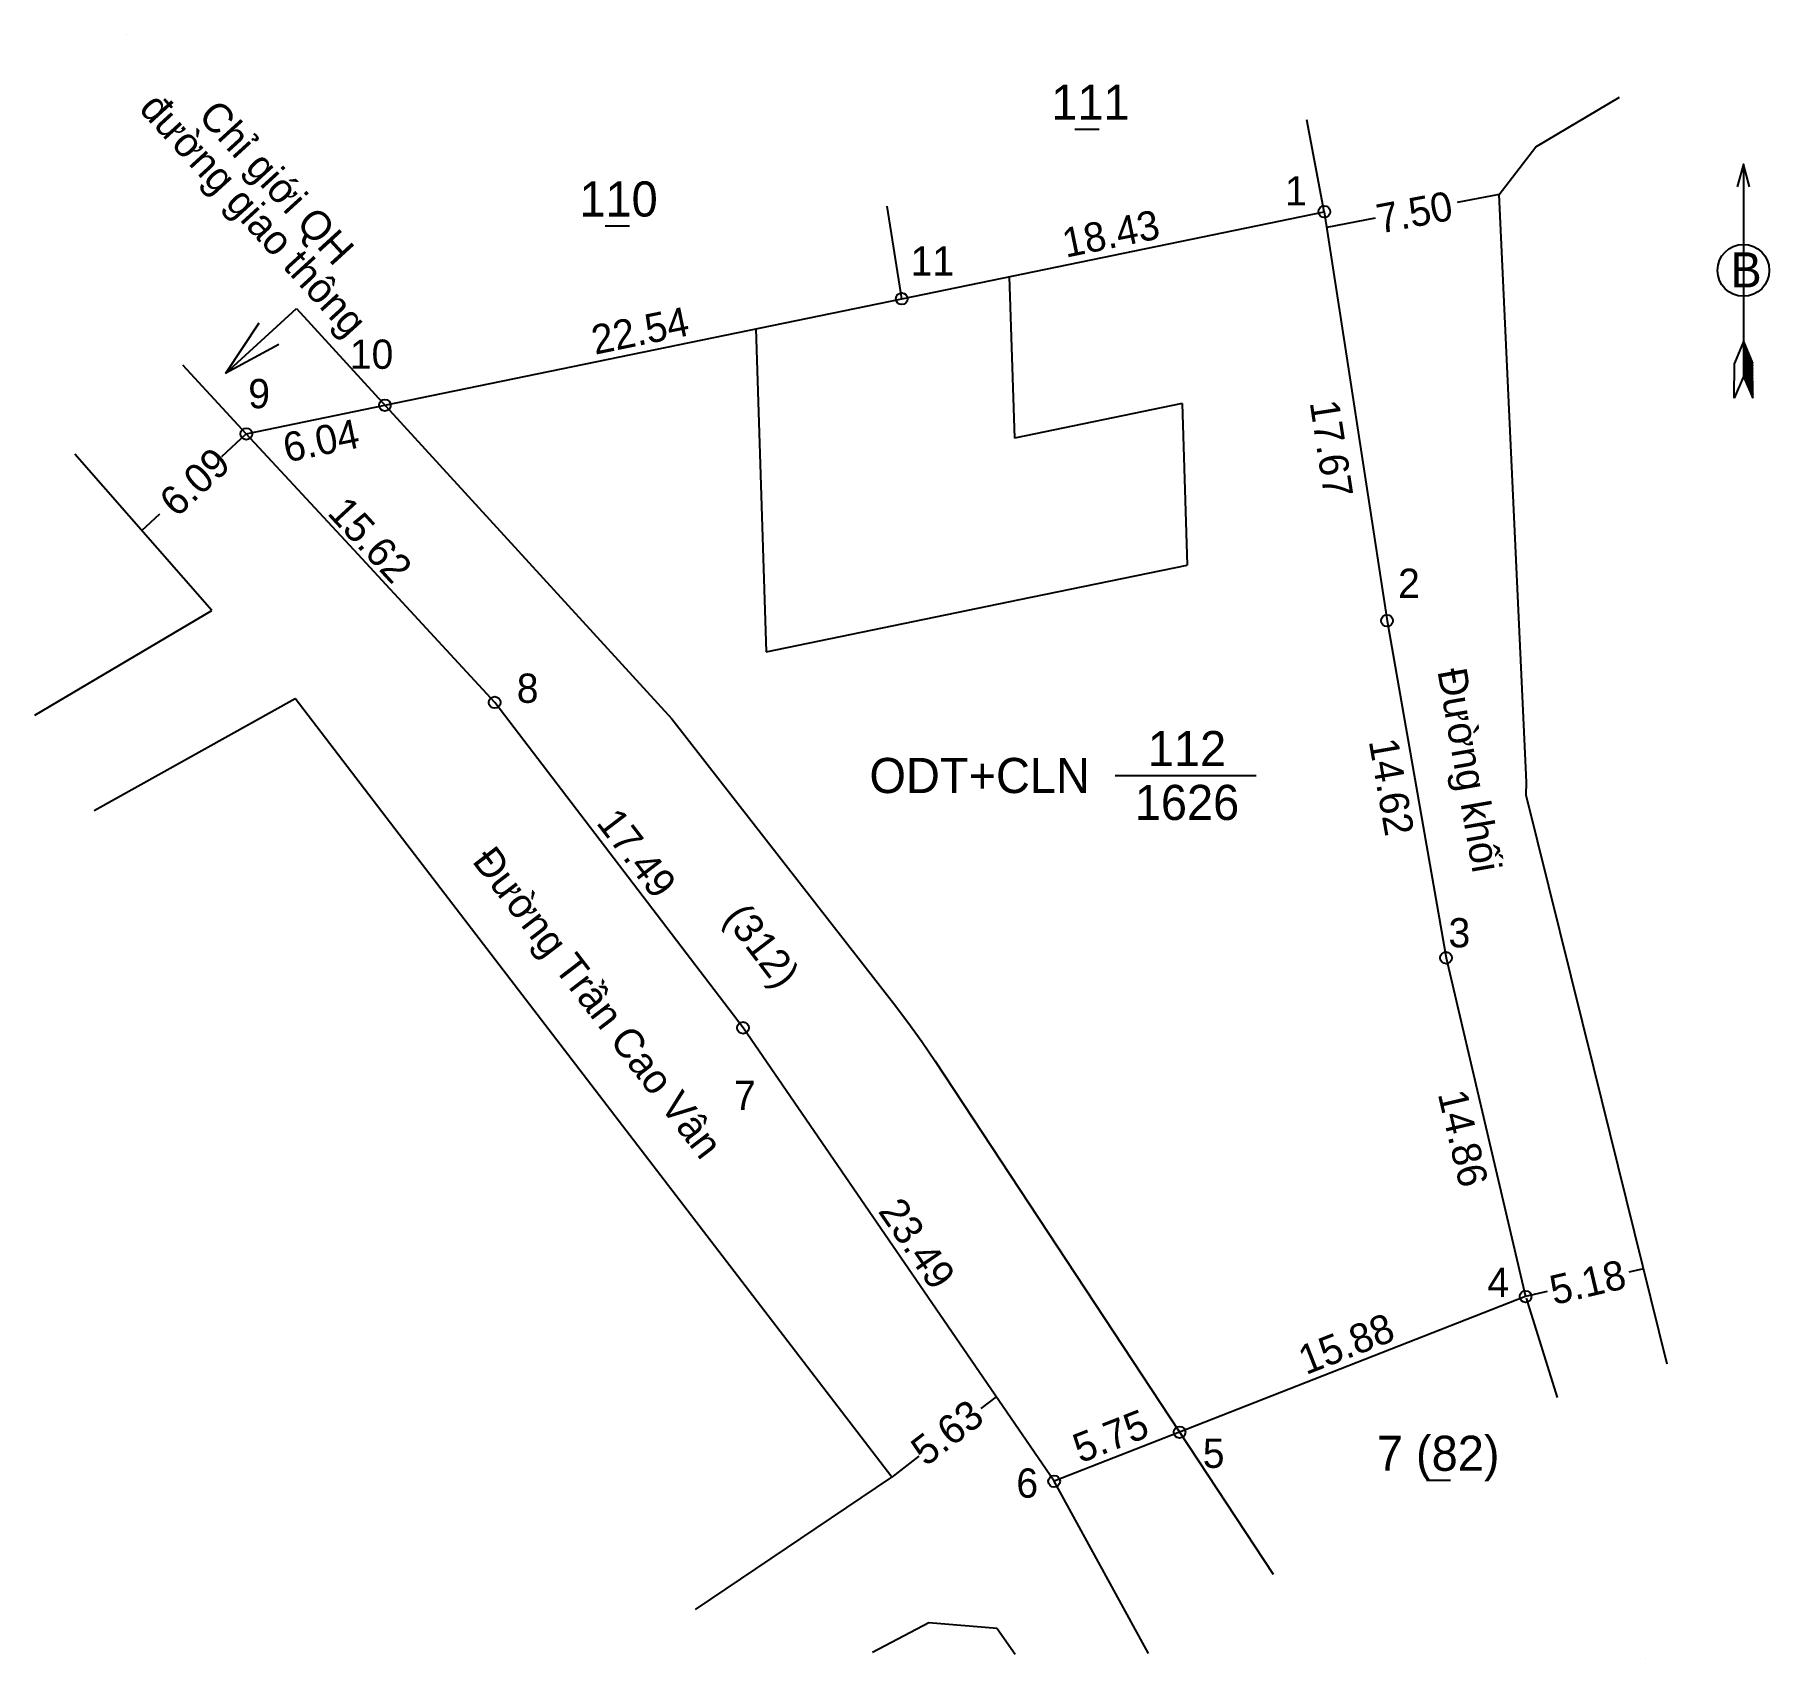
# Model space of a CAD drawing. Extents: x 550152.5 to 550226.6, y 1838490.8 to 1838560.2.
import ezdxf

# ---------------------------------------------------------------- set-up
doc = ezdxf.new("R2010")
doc.units = 0
for name, color, linetype in [('Level 1', 7, 'Continuous'), ('Level 10', 7, 'Continuous'), ('Level 11', 7, 'Continuous'), ('Level 13', 7, 'Continuous'), ('Level 3', 7, 'Continuous'), ('Level 9', 7, 'Continuous')]:
    doc.layers.add(name, color=color, linetype=linetype)

msp = doc.modelspace()

# ---------------------------------------------------------------- linework, layer by layer
at = {"layer": 'Level 1'}
for p, q in [((550156.405, 1838560.17), (550156.405, 1838560.17)), ((550225.483, 1838554.641), (550225.483, 1838545.566)), ((550225.483, 1838547.066), (550225.103, 1838546.141)), ((550225.483, 1838547.066), (550225.868, 1838546.141)), ((550225.483, 1838546.936), (550225.868, 1838546.006)), ((550225.483, 1838546.806), (550225.868, 1838545.876)), ((550225.483, 1838546.676), (550225.873, 1838545.741)), ((550225.483, 1838546.541), (550225.873, 1838545.606)), ((550225.083, 1838544.641), (550225.103, 1838546.141)), ((550225.483, 1838546.411), (550225.873, 1838545.471)), ((550225.483, 1838546.281), (550225.873, 1838545.336)), ((550225.483, 1838546.151), (550225.878, 1838545.201)), ((550225.483, 1838546.021), (550225.878, 1838545.066)), ((550225.483, 1838545.891), (550225.878, 1838544.931)), ((550225.483, 1838545.761), (550225.883, 1838544.801)), ((550225.883, 1838544.641), (550225.868, 1838546.141)), ((550225.483, 1838545.566), (550225.083, 1838544.641)), ((550225.483, 1838545.566), (550225.883, 1838544.641))]:
    msp.add_line(p, q, dxfattribs=at)
msp.add_lwpolyline([(550225.743, 1838553.676), (550225.483, 1838554.641), (550225.223, 1838553.676)], dxfattribs=at)
msp.add_circle((550225.484, 1838550.104), 1.107, dxfattribs=at)
at = {"layer": 'Level 10'}
for p, q in [((550194.123, 1838549.837), (550194.346, 1838542.939)), ((550183.289, 1838547.605), (550183.736, 1838533.812)), ((550201.502, 1838544.413), (550194.346, 1838542.939)), ((550201.502, 1838544.413), (550201.725, 1838537.516)), ((550194.569, 1838536.043), (550201.725, 1838537.516)), ((550183.736, 1838533.812), (550194.569, 1838536.043))]:
    msp.add_line(p, q, dxfattribs=at)
msp.add_lwpolyline([(550161.53, 1838543.12), (550167.449, 1838544.343), (550189.53, 1838548.89), (550207.58, 1838552.61)], dxfattribs=at)
at = {"layer": 'Level 11'}
for centre in [(550207.58, 1838552.61), (550189.53, 1838548.89), (550167.449, 1838544.343), (550161.53, 1838543.12), (550210.26, 1838535.14), (550172.14, 1838531.65), (550172.14, 1838531.65), (550212.78, 1838520.74), (550182.75, 1838517.75), (550216.18, 1838506.27), (550201.397, 1838500.476), (550196.04, 1838498.38)]:
    msp.add_circle(centre, 0.25, dxfattribs=at)
at = {"layer": 'Level 3'}
for p, q in [((550216.61, 1838555.38), (550220.19, 1838557.5)), ((550196.93, 1838556.137), (550197.96, 1838556.137)), ((550207.58, 1838552.61), (550206.834, 1838556.54)), ((550215.05, 1838553.34), (550216.61, 1838555.38)), ((550215.05, 1838553.34), (550213.251, 1838552.998)), ((550216.22, 1838528.25), (550215.05, 1838553.34)), ((550189.53, 1838548.89), (550188.912, 1838552.842)), ((550207.58, 1838552.61), (550208.469, 1838546.814)), ((550176.863, 1838552.003), (550177.898, 1838552.003)), ((550209.754, 1838552.334), (550207.683, 1838551.941)), ((550160.657, 1838545.708), (550163.674, 1838548.469)), ((550208.469, 1838546.814), (550210.26, 1838535.14)), ((550161.53, 1838543.12), (550158.815, 1838546.057)), ((550160.486, 1838542.155), (550161.53, 1838543.12)), ((550166.301, 1838537.963), (550161.53, 1838543.12)), ((550160.05, 1838535.57), (550154.209, 1838542.253)), ((550157.061, 1838538.99), (550157.841, 1838539.711)), ((550172.14, 1838531.65), (550166.301, 1838537.963)), ((550152.489, 1838531.106), (550160.05, 1838535.57)), ((550210.26, 1838535.14), (550212.78, 1838520.74)), ((550155.033, 1838527.036), (550163.62, 1838531.81)), ((550167.87, 1838526.25), (550163.62, 1838531.81)), ((550182.75, 1838517.75), (550172.14, 1838531.65)), ((550216.21, 1838527.69), (550216.22, 1838528.25)), ((550219.09, 1838516.04), (550216.21, 1838527.69)), ((550189.1, 1838498.56), (550167.87, 1838526.25)), ((550212.78, 1838520.74), (550216.18, 1838506.27)), ((550196.04, 1838498.38), (550182.75, 1838517.75)), ((550222.225, 1838503.388), (550219.09, 1838516.04)), ((550221.218, 1838507.454), (550220.596, 1838507.308)), ((550217.097, 1838506.485), (550216.18, 1838506.27)), ((550216.18, 1838506.27), (550201.397, 1838500.476)), ((550216.2, 1838506.2), (550217.525, 1838501.964)), ((550193.567, 1838501.985), (550192.912, 1838501.483)), ((550201.397, 1838500.476), (550196.04, 1838498.38)), ((550190.263, 1838499.452), (550189.1, 1838498.56)), ((550180.719, 1838492.9), (550189.1, 1838498.56)), ((550200.068, 1838491.026), (550196.04, 1838498.38)), ((550211.942, 1838498.428), (550212.972, 1838498.428)), ((550190.68, 1838492.33), (550188.278, 1838491.067)), ((550193.61, 1838492.1), (550190.68, 1838492.33)), ((550193.61, 1838492.1), (550194.369, 1838490.998)), ((550221.305, 1838490.82), (550221.305, 1838490.82))]:
    msp.add_line(p, q, dxfattribs=at)
for points in [[(550163.674, 1838548.469), (550179.706, 1838530.95), (550189.179, 1838518.802), (550189.794, 1838517.991), (550190.387, 1838517.164), (550190.958, 1838516.322), (550205.395, 1838494.407)], [(550162.923, 1838546.934), (550160.657, 1838545.708), (550162.079, 1838547.857)]]:
    msp.add_lwpolyline(points, dxfattribs=at)
at = {"layer": 'Level 9'}
msp.add_line((550198.648, 1838528.528), (550204.668, 1838528.528), dxfattribs=at)

# ---------------------------------------------------------------- texts
at = {"layer": 'Level 1'}
msp.add_text('B', height=1.5, dxfattribs=at).set_placement((550224.928, 1838549.373))
at = {"layer": 'Level 13'}
for s, p in [('112', (550200.042, 1838528.928)), ('ODT+CLN', (550188.15, 1838527.778)), ('1626', (550199.484, 1838526.628))]:
    msp.add_text(s, height=1.5, dxfattribs=at).set_placement(p)
at = {"layer": 'Level 3'}
for s, height, p in [('111', 1.5, (550195.918, 1838556.537)), ('110', 1.5, (550175.758, 1838552.403)), ('1', 1.25, (550205.902, 1838552.875)), ('11', 1.25, (550189.906, 1838549.879)), ('10', 1.25, (550165.951, 1838545.898)), ('9', 1.25, (550161.612, 1838544.215)), ('2', 1.25, (550210.734, 1838536.114)), ('8', 1.25, (550173.083, 1838531.631)), ('3', 1.25, (550212.885, 1838521.187)), ('7', 1.25, (550182.365, 1838514.239)), ('4', 1.25, (550214.545, 1838506.258)), ('5', 1.25, (550202.389, 1838498.954)), ('7 (82)', 1.5, (550209.825, 1838498.828)), ('6', 1.25, (550194.425, 1838497.681))]:
    msp.add_text(s, height=height, dxfattribs=at).set_placement(p)
for s, rotation, p in [('đường giao thông', 312.46367, (550156.899, 1838556.973)), ('Chỉ giới QH', 312.46367, (550159.425, 1838556.655)), ('7.50', 10.75218, (550209.949, 1838551.671)), ('18.43', 11.64528, (550196.535, 1838550.64)), ('22.54', 11.63616, (550176.426, 1838546.498)), ('17.67', 278.72164, (550206.953, 1838544.466)), ('6.04', 11.67337, (550163.252, 1838541.893)), ('6.09', 42.7477, (550158.553, 1838539.51)), ('15.62', 312.7695, (550164.947, 1838539.71)), ('Đường khối', 279.92625, (550212.409, 1838532.995)), ('14.62', 279.92625, (550209.476, 1838530)), ('17.49', 307.35483, (550176.447, 1838526.502)), ('Đường Trần Cao Vân', 307.47748, (550171.141, 1838524.862)), ('(312)', 307.35483, (550181.887, 1838522.442)), ('14.86', 283.22286, (550212.424, 1838514.93)), ('23.49', 304.45451, (550188.489, 1838509.915)), ('5.18', 13.22286, (550217.39, 1838505.906)), ('15.88', 21.40164, (550206.794, 1838502.913)), ('5.63', 37.47748, (550190.554, 1838498.983)), ('5.75', 21.36969, (550197.161, 1838499.141))]:
    msp.add_text(s, height=1.25, rotation=rotation, dxfattribs=at).set_placement(p)

doc.saveas('drawing.dxf')
